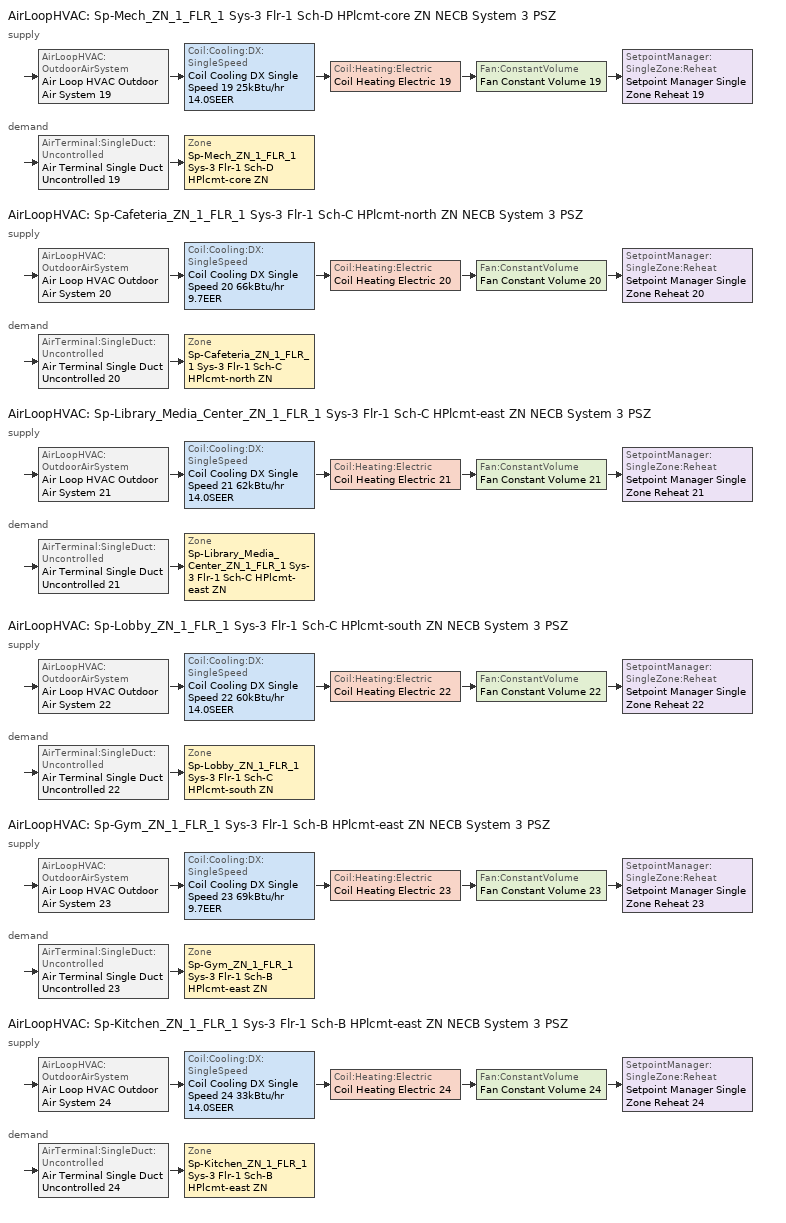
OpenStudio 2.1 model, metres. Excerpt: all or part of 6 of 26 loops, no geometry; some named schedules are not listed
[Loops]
AirLoopHVAC 'Sp-Mech_ZN_1_FLR_1 Sys-3 Flr-1 Sch-D HPlcmt-core ZN NECB System 3 PSZ'
 supply: AirLoopHVAC:OutdoorAirSystem 'Air Loop HVAC Outdoor Air System 19' > Coil:Cooling:DX:SingleSpeed 'Coil Cooling DX Single Speed 19 25kBtu/hr 14.0SEER' > Coil:Heating:Electric 'Coil Heating Electric 19' > Fan:ConstantVolume 'Fan Constant Volume 19' > SetpointManager:SingleZone:Reheat 'Setpoint Manager Single Zone Reheat 19'
 demand: AirTerminal:SingleDuct:Uncontrolled 'Air Terminal Single Duct Uncontrolled 19' > Zone 'Sp-Mech_ZN_1_FLR_1 Sys-3 Flr-1 Sch-D HPlcmt-core ZN'
AirLoopHVAC 'Sp-Cafeteria_ZN_1_FLR_1 Sys-3 Flr-1 Sch-C HPlcmt-north ZN NECB System 3 PSZ'
 supply: AirLoopHVAC:OutdoorAirSystem 'Air Loop HVAC Outdoor Air System 20' > Coil:Cooling:DX:SingleSpeed 'Coil Cooling DX Single Speed 20 66kBtu/hr 9.7EER' > Coil:Heating:Electric 'Coil Heating Electric 20' > Fan:ConstantVolume 'Fan Constant Volume 20' > SetpointManager:SingleZone:Reheat 'Setpoint Manager Single Zone Reheat 20'
 demand: AirTerminal:SingleDuct:Uncontrolled 'Air Terminal Single Duct Uncontrolled 20' > Zone 'Sp-Cafeteria_ZN_1_FLR_1 Sys-3 Flr-1 Sch-C HPlcmt-north ZN'
AirLoopHVAC 'Sp-Library_Media_Center_ZN_1_FLR_1 Sys-3 Flr-1 Sch-C HPlcmt-east ZN NECB System 3 PSZ'
 supply: AirLoopHVAC:OutdoorAirSystem 'Air Loop HVAC Outdoor Air System 21' > Coil:Cooling:DX:SingleSpeed 'Coil Cooling DX Single Speed 21 62kBtu/hr 14.0SEER' > Coil:Heating:Electric 'Coil Heating Electric 21' > Fan:ConstantVolume 'Fan Constant Volume 21' > SetpointManager:SingleZone:Reheat 'Setpoint Manager Single Zone Reheat 21'
 demand: AirTerminal:SingleDuct:Uncontrolled 'Air Terminal Single Duct Uncontrolled 21' > Zone 'Sp-Library_Media_Center_ZN_1_FLR_1 Sys-3 Flr-1 Sch-C HPlcmt-east ZN'
AirLoopHVAC 'Sp-Lobby_ZN_1_FLR_1 Sys-3 Flr-1 Sch-C HPlcmt-south ZN NECB System 3 PSZ'
 supply: AirLoopHVAC:OutdoorAirSystem 'Air Loop HVAC Outdoor Air System 22' > Coil:Cooling:DX:SingleSpeed 'Coil Cooling DX Single Speed 22 60kBtu/hr 14.0SEER' > Coil:Heating:Electric 'Coil Heating Electric 22' > Fan:ConstantVolume 'Fan Constant Volume 22' > SetpointManager:SingleZone:Reheat 'Setpoint Manager Single Zone Reheat 22'
 demand: AirTerminal:SingleDuct:Uncontrolled 'Air Terminal Single Duct Uncontrolled 22' > Zone 'Sp-Lobby_ZN_1_FLR_1 Sys-3 Flr-1 Sch-C HPlcmt-south ZN'
AirLoopHVAC 'Sp-Gym_ZN_1_FLR_1 Sys-3 Flr-1 Sch-B HPlcmt-east ZN NECB System 3 PSZ'
 supply: AirLoopHVAC:OutdoorAirSystem 'Air Loop HVAC Outdoor Air System 23' > Coil:Cooling:DX:SingleSpeed 'Coil Cooling DX Single Speed 23 69kBtu/hr 9.7EER' > Coil:Heating:Electric 'Coil Heating Electric 23' > Fan:ConstantVolume 'Fan Constant Volume 23' > SetpointManager:SingleZone:Reheat 'Setpoint Manager Single Zone Reheat 23'
 demand: AirTerminal:SingleDuct:Uncontrolled 'Air Terminal Single Duct Uncontrolled 23' > Zone 'Sp-Gym_ZN_1_FLR_1 Sys-3 Flr-1 Sch-B HPlcmt-east ZN'
AirLoopHVAC 'Sp-Kitchen_ZN_1_FLR_1 Sys-3 Flr-1 Sch-B HPlcmt-east ZN NECB System 3 PSZ'
 supply: AirLoopHVAC:OutdoorAirSystem 'Air Loop HVAC Outdoor Air System 24' > Coil:Cooling:DX:SingleSpeed 'Coil Cooling DX Single Speed 24 33kBtu/hr 14.0SEER' > Coil:Heating:Electric 'Coil Heating Electric 24' > Fan:ConstantVolume 'Fan Constant Volume 24' > SetpointManager:SingleZone:Reheat 'Setpoint Manager Single Zone Reheat 24'
 demand: AirTerminal:SingleDuct:Uncontrolled 'Air Terminal Single Duct Uncontrolled 24' > Zone 'Sp-Kitchen_ZN_1_FLR_1 Sys-3 Flr-1 Sch-B HPlcmt-east ZN'
[Sizing:Zone] Zone Cooling Design Supply Air Temperature Input Method=SupplyAirTemperature; Zone Cooling Design Supply Air Temperature {C}=13; Zone Cooling Design Supply Air Temperature Difference {deltaC}=11.11; Zone Heating Design Supply Air Temperature Input Method=SupplyAirTemperature; Zone Heating Design Supply Air Temperature {C}=43; Zone Heating Design Supply Air Temperature Difference {deltaC}=11.11; Zone Cooling Design Supply Air Humidity Ratio {kg-H2O/kg-air}=0.0085; Zone Heating Design Supply Air Humidity Ratio {kg-H2O/kg-air}=0.008; Zone Heating Sizing Factor=1.3; Zone Cooling Sizing Factor=1.1; Cooling Design Air Flow Method=DesignDay; Heating Design Air Flow Method=DesignDay; Account for Dedicated Outdoor Air System=No; Dedicated Outdoor Air System Control Strategy=NeutralSupplyAir; Dedicated Outdoor Air Low Setpoint Temperature for Design {C}=autosize; Dedicated Outdoor Air High Setpoint Temperature for Design {C}=autosize
Sp-Mech_ZN_1_FLR_1 Sys-3 Flr-1 Sch-D HPlcmt-core ZN; Sp-Cafeteria_ZN_1_FLR_1 Sys-3 Flr-1 Sch-C HPlcmt-north ZN; Sp-Library_Media_Center_ZN_1_FLR_1 Sys-3 Flr-1 Sch-C HPlcmt-east ZN; Sp-Lobby_ZN_1_FLR_1 Sys-3 Flr-1 Sch-C HPlcmt-south ZN; Sp-Gym_ZN_1_FLR_1 Sys-3 Flr-1 Sch-B HPlcmt-east ZN; Sp-Kitchen_ZN_1_FLR_1 Sys-3 Flr-1 Sch-B HPlcmt-east ZN
[Zone equipment]
Sp-Mech_ZN_1_FLR_1 Sys-3 Flr-1 Sch-D HPlcmt-core ZN: Air Terminal Single Duct Uncontrolled 19, Zone HVAC Baseboard Convective Electric 19
Sp-Cafeteria_ZN_1_FLR_1 Sys-3 Flr-1 Sch-C HPlcmt-north ZN: Air Terminal Single Duct Uncontrolled 20, Zone HVAC Baseboard Convective Electric 20
Sp-Library_Media_Center_ZN_1_FLR_1 Sys-3 Flr-1 Sch-C HPlcmt-east ZN: Air Terminal Single Duct Uncontrolled 21, Zone HVAC Baseboard Convective Electric 21
Sp-Lobby_ZN_1_FLR_1 Sys-3 Flr-1 Sch-C HPlcmt-south ZN: Air Terminal Single Duct Uncontrolled 22, Zone HVAC Baseboard Convective Electric 22
Sp-Gym_ZN_1_FLR_1 Sys-3 Flr-1 Sch-B HPlcmt-east ZN: Air Terminal Single Duct Uncontrolled 23, Zone HVAC Baseboard Convective Electric 23
Sp-Kitchen_ZN_1_FLR_1 Sys-3 Flr-1 Sch-B HPlcmt-east ZN: Air Terminal Single Duct Uncontrolled 24, Zone HVAC Baseboard Convective Electric 24
[AirLoopHVAC] Design Supply Air Flow Rate {m3/s}=AutoSize
Name | Availability Schedule | Availability Manager
Sp-Mech_ZN_1_FLR_1 Sys-3 Flr-1 Sch-D HPlcmt-core ZN NECB System 3 PSZ | Sp-Mech_ZN_1_FLR_1 Sys-3 Flr-1 Sch-D HPlcmt-core ZN NECB System 3 PSZ Occ Sch | Availability Manager Night Cycle 18
Sp-Cafeteria_ZN_1_FLR_1 Sys-3 Flr-1 Sch-C HPlcmt-north ZN NECB System 3 PSZ | Sp-Cafeteria_ZN_1_FLR_1 Sys-3 Flr-1 Sch-C HPlcmt-north ZN NECB System 3 PSZ Occ Sch | Availability Manager Night Cycle 2
Sp-Library_Media_Center_ZN_1_FLR_1 Sys-3 Flr-1 Sch-C HPlcmt-east ZN NECB System 3 PSZ | Sp-Library_Media_Center_ZN_1_FLR_1 Sys-3 Flr-1 Sch-C HPlcmt-east ZN NECB System 3 PSZ Occ Sch | Availability Manager Night Cycle 15
Sp-Lobby_ZN_1_FLR_1 Sys-3 Flr-1 Sch-C HPlcmt-south ZN NECB System 3 PSZ | Sp-Lobby_ZN_1_FLR_1 Sys-3 Flr-1 Sch-C HPlcmt-south ZN NECB System 3 PSZ Occ Sch | Availability Manager Night Cycle 16
Sp-Gym_ZN_1_FLR_1 Sys-3 Flr-1 Sch-B HPlcmt-east ZN NECB System 3 PSZ | Sp-Gym_ZN_1_FLR_1 Sys-3 Flr-1 Sch-B HPlcmt-east ZN NECB System 3 PSZ Occ Sch | Availability Manager Night Cycle 13
Sp-Kitchen_ZN_1_FLR_1 Sys-3 Flr-1 Sch-B HPlcmt-east ZN NECB System 3 PSZ | Sp-Kitchen_ZN_1_FLR_1 Sys-3 Flr-1 Sch-B HPlcmt-east ZN NECB System 3 PSZ Occ Sch | Availability Manager Night Cycle 14
[Sizing:System] Type of Load to Size On=Sensible; Design Outdoor Air Flow Rate {m3/s}=Autosize; Minimum System Air Flow Ratio=1; Preheat Design Temperature {C}=7; Preheat Design Humidity Ratio {kg-H2O/kg-Air}=0.008; Precool Design Temperature {C}=13; Precool Design Humidity Ratio {kg-H2O/kg-Air}=0.008; Central Cooling Design Supply Air Temperature {C}=13; Central Heating Design Supply Air Temperature {C}=43; Sizing Option=NonCoincident; 100% Outdoor Air in Cooling=No; 100% Outdoor Air in Heating=No; Central Cooling Design Supply Air Humidity Ratio {kg-H2O/kg-Air}=0.0085; Central Heating Design Supply Air Humidity Ratio {kg-H2O/kg-Air}=0.008; Cooling Design Air Flow Method=DesignDay; Cooling Design Air Flow Rate {m3/s}=0; Heating Design Air Flow Method=DesignDay; Heating Design Air Flow Rate {m3/s}=0; System Outdoor Air Method=ZoneSum; Zone Maximum Outdoor Air Fraction=1; Cooling Supply Air Flow Rate Per Floor Area {m3/s-m2}=0.00996765; Cooling Fraction of Autosized Cooling Supply Air Flow Rate=1; Cooling Supply Air Flow Rate Per Unit Cooling Capacity {m3/s-W}=3.94755e-05; Heating Supply Air Flow Rate Per Floor Area {m3/s-m2}=0.00996765; Heating Fraction of Autosized Heating Supply Air Flow Rate=1; Heating Fraction of Autosized Cooling Supply Air Flow Rate=1; Heating Supply Air Flow Rate Per Unit Heating Capacity {m3/s-W}=3.15882e-05; Cooling Design Capacity Method=CoolingDesignCapacity; Cooling Design Capacity {W}=autosize; Cooling Design Capacity Per Floor Area {W/m2}=234.7; Fraction of Autosized Cooling Design Capacity=1; Heating Design Capacity Method=HeatingDesignCapacity; Heating Design Capacity {W}=autosize; Heating Design Capacity Per Floor Area {W/m2}=157; Fraction of Autosized Heating Design Capacity=1; Central Cooling Capacity Control Method=OnOff
Sp-Mech_ZN_1_FLR_1 Sys-3 Flr-1 Sch-D HPlcmt-core ZN NECB System 3 PSZ; Sp-Cafeteria_ZN_1_FLR_1 Sys-3 Flr-1 Sch-C HPlcmt-north ZN NECB System 3 PSZ; Sp-Library_Media_Center_ZN_1_FLR_1 Sys-3 Flr-1 Sch-C HPlcmt-east ZN NECB System 3 PSZ; Sp-Lobby_ZN_1_FLR_1 Sys-3 Flr-1 Sch-C HPlcmt-south ZN NECB System 3 PSZ; Sp-Gym_ZN_1_FLR_1 Sys-3 Flr-1 Sch-B HPlcmt-east ZN NECB System 3 PSZ; Sp-Kitchen_ZN_1_FLR_1 Sys-3 Flr-1 Sch-B HPlcmt-east ZN NECB System 3 PSZ
[Fan:ConstantVolume] Availability Schedule=Always On Discrete; Fan Efficiency=0.39975; Pressure Rise {Pa}=640; Maximum Flow Rate {m3/s}=AutoSize; Motor Efficiency=0.615
Fan Constant Volume 19; Fan Constant Volume 20; Fan Constant Volume 21; Fan Constant Volume 22; Fan Constant Volume 23; Fan Constant Volume 24
[Coil:Heating:Electric] Availability Schedule=Always On Discrete
Coil Heating Electric 19; Coil Heating Electric 20; Coil Heating Electric 21; Coil Heating Electric 22; Coil Heating Electric 23; Coil Heating Electric 24
[Coil:Cooling:DX:SingleSpeed] Availability Schedule=Always On Discrete; Rated Total Cooling Capacity {W}=autosize; Rated Sensible Heat Ratio=autosize; Rated Air Flow Rate {m3/s}=autosize; Rated Evaporator Fan Power Per Volume Flow Rate {W/(m3/s)}=773.3; Condenser Type=AirCooled; Evaporative Condenser Effectiveness=0; Evaporative Condenser Air Flow Rate {m3/s}=Autosize; Evaporative Condenser Pump Rated Power Consumption {W}=Autosize; Crankcase Heater Capacity {W}=0; Maximum Outdoor Dry-Bulb Temperature for Crankcase Heater Operation {C}=0; Basin Heater Capacity {W/K}=0; Basin Heater Setpoint Temperature {C}=10
Name | Rated COP {W/W} | Total Cooling Capacity Function of Temperature Curve | Total Cooling Capacity Function of Flow Fraction Curve | Energy Input Ratio Function of Temperature Curve | Energy Input Ratio Function of Flow Fraction Curve | Part Load Fraction Correlation Curve
Coil Cooling DX Single Speed 19 25kBtu/hr 14.0SEER | 3.8248 | DXCOOL-NECB2011-REF-CAPFT 10 | DXCOOL-NECB2011-REF-CAPFFLOW 10 | DXCOOL-NECB2011-REF-COOLEIRFT 10 | DXCOOL-NECB2011-REF-COOLEIRFFLOW 10 | DXCOOL-NECB2011-REF-COOLPLFFPLR 10
Coil Cooling DX Single Speed 20 66kBtu/hr 9.7EER | 3.32846 | DXCOOL-NECB2011-REF-CAPFT 12 | DXCOOL-NECB2011-REF-CAPFFLOW 12 | DXCOOL-NECB2011-REF-COOLEIRFT 12 | DXCOOL-NECB2011-REF-COOLEIRFFLOW 12 | DXCOOL-NECB2011-REF-COOLPLFFPLR 12
Coil Cooling DX Single Speed 21 62kBtu/hr 14.0SEER | 3.8248 | DXCOOL-NECB2011-REF-CAPFT 13 | DXCOOL-NECB2011-REF-CAPFFLOW 13 | DXCOOL-NECB2011-REF-COOLEIRFT 13 | DXCOOL-NECB2011-REF-COOLEIRFFLOW 13 | DXCOOL-NECB2011-REF-COOLPLFFPLR 13
Coil Cooling DX Single Speed 22 60kBtu/hr 14.0SEER | 3.8248 | DXCOOL-NECB2011-REF-CAPFT 14 | DXCOOL-NECB2011-REF-CAPFFLOW 14 | DXCOOL-NECB2011-REF-COOLEIRFT 14 | DXCOOL-NECB2011-REF-COOLEIRFFLOW 14 | DXCOOL-NECB2011-REF-COOLPLFFPLR 14
Coil Cooling DX Single Speed 23 69kBtu/hr 9.7EER | 3.33082 | DXCOOL-NECB2011-REF-CAPFT 15 | DXCOOL-NECB2011-REF-CAPFFLOW 15 | DXCOOL-NECB2011-REF-COOLEIRFT 15 | DXCOOL-NECB2011-REF-COOLEIRFFLOW 15 | DXCOOL-NECB2011-REF-COOLPLFFPLR 15
Coil Cooling DX Single Speed 24 33kBtu/hr 14.0SEER | 3.8248 | DXCOOL-NECB2011-REF-CAPFT 16 | DXCOOL-NECB2011-REF-CAPFFLOW 16 | DXCOOL-NECB2011-REF-COOLEIRFT 16 | DXCOOL-NECB2011-REF-COOLEIRFFLOW 16 | DXCOOL-NECB2011-REF-COOLPLFFPLR 16
[Controller:OutdoorAir] Minimum Outdoor Air Flow Rate {m3/s}=0; Maximum Outdoor Air Flow Rate {m3/s}=Autosize; Economizer Control Action Type=ModulateFlow; Lockout Type=NoLockout; Minimum Limit Type=FixedMinimum; High Humidity Control=No; Heat Recovery Bypass Control Type=BypassWhenWithinEconomizerLimits
Name | Economizer Control Type | Economizer Maximum Limit Dry-Bulb Temperature {C} | Economizer Maximum Limit Enthalpy {J/kg} | Economizer Minimum Limit Dry-Bulb Temperature {C} | Minimum Outdoor Air Schedule | Controller Mechanical Ventilation
Controller Outdoor Air 19 | NoEconomizer | 28 | 64000 | -100 | Sp-Mech_ZN_1_FLR_1 Sys-3 Flr-1 Sch-D HPlcmt-core ZN NECB System 3 PSZ Occ Sch | Controller Mechanical Ventilation 19
Controller Outdoor Air 20 | NoEconomizer | 28 | 64000 | -100 | Sp-Cafeteria_ZN_1_FLR_1 Sys-3 Flr-1 Sch-C HPlcmt-north ZN NECB System 3 PSZ Occ Sch | Controller Mechanical Ventilation 20
Controller Outdoor Air 21 | NoEconomizer | 28 | 64000 | -100 | Sp-Library_Media_Center_ZN_1_FLR_1 Sys-3 Flr-1 Sch-C HPlcmt-east ZN NECB System 3 PSZ Occ Sch | Controller Mechanical Ventilation 21
Controller Outdoor Air 22 | NoEconomizer | 28 | 64000 | -100 | Sp-Lobby_ZN_1_FLR_1 Sys-3 Flr-1 Sch-C HPlcmt-south ZN NECB System 3 PSZ Occ Sch | Controller Mechanical Ventilation 22
Controller Outdoor Air 23 | DifferentialEnthalpy |  |  |  | Sp-Gym_ZN_1_FLR_1 Sys-3 Flr-1 Sch-B HPlcmt-east ZN NECB System 3 PSZ Occ Sch | Controller Mechanical Ventilation 23
Controller Outdoor Air 24 | NoEconomizer | 28 | 64000 | -100 | Sp-Kitchen_ZN_1_FLR_1 Sys-3 Flr-1 Sch-B HPlcmt-east ZN NECB System 3 PSZ Occ Sch | Controller Mechanical Ventilation 24
[Controller:MechanicalVentilation] Availability Schedule=Always On Discrete; System Outdoor Air Method=ZoneSum
Controller Mechanical Ventilation 19; Controller Mechanical Ventilation 20; Controller Mechanical Ventilation 21; Controller Mechanical Ventilation 22; Controller Mechanical Ventilation 23; Controller Mechanical Ventilation 24
[AirLoopHVAC:OutdoorAirSystem]
Name | Controller
Air Loop HVAC Outdoor Air System 19 | Controller Outdoor Air 19
Air Loop HVAC Outdoor Air System 20 | Controller Outdoor Air 20
Air Loop HVAC Outdoor Air System 21 | Controller Outdoor Air 21
Air Loop HVAC Outdoor Air System 22 | Controller Outdoor Air 22
Air Loop HVAC Outdoor Air System 23 | Controller Outdoor Air 23
Air Loop HVAC Outdoor Air System 24 | Controller Outdoor Air 24
[SetpointManager:SingleZone:Reheat] Minimum Supply Air Temperature {C}=13; Maximum Supply Air Temperature {C}=43
Name | Control Zone
Setpoint Manager Single Zone Reheat 19 | Sp-Mech_ZN_1_FLR_1 Sys-3 Flr-1 Sch-D HPlcmt-core ZN
Setpoint Manager Single Zone Reheat 20 | Sp-Cafeteria_ZN_1_FLR_1 Sys-3 Flr-1 Sch-C HPlcmt-north ZN
Setpoint Manager Single Zone Reheat 21 | Sp-Library_Media_Center_ZN_1_FLR_1 Sys-3 Flr-1 Sch-C HPlcmt-east ZN
Setpoint Manager Single Zone Reheat 22 | Sp-Lobby_ZN_1_FLR_1 Sys-3 Flr-1 Sch-C HPlcmt-south ZN
Setpoint Manager Single Zone Reheat 23 | Sp-Gym_ZN_1_FLR_1 Sys-3 Flr-1 Sch-B HPlcmt-east ZN
Setpoint Manager Single Zone Reheat 24 | Sp-Kitchen_ZN_1_FLR_1 Sys-3 Flr-1 Sch-B HPlcmt-east ZN
[AirTerminal:SingleDuct:Uncontrolled] Availability Schedule=Always On Discrete; Maximum Air Flow Rate {m3/s}=AutoSize
Air Terminal Single Duct Uncontrolled 19; Air Terminal Single Duct Uncontrolled 20; Air Terminal Single Duct Uncontrolled 21; Air Terminal Single Duct Uncontrolled 22; Air Terminal Single Duct Uncontrolled 23; Air Terminal Single Duct Uncontrolled 24
[ZoneHVAC:Baseboard:Convective:Electric] Availability Schedule=Always On Discrete; Nominal Capacity {W}=autosize; Efficiency=1
Zone HVAC Baseboard Convective Electric 19; Zone HVAC Baseboard Convective Electric 20; Zone HVAC Baseboard Convective Electric 21; Zone HVAC Baseboard Convective Electric 22; Zone HVAC Baseboard Convective Electric 23; Zone HVAC Baseboard Convective Electric 24
[AvailabilityManager:NightCycle] Control Type=CycleOnAny; Thermostat Tolerance {deltaC}=1; Cycling Run Time {s}=3600
Availability Manager Night Cycle 2; Availability Manager Night Cycle 13; Availability Manager Night Cycle 14; Availability Manager Night Cycle 15; Availability Manager Night Cycle 16; Availability Manager Night Cycle 18
[Schedule:Ruleset]
Name | Default Day Schedule | Summer Design Day Schedule | Winter Design Day Schedule
Sp-Cafeteria_ZN_1_FLR_1 Sys-3 Flr-1 Sch-C HPlcmt-north ZN NECB System 3 PSZ Occ Sch | Sp-Cafeteria_ZN_1_FLR_1 Sys-3 Flr-1 Sch-C HPlcmt-north ZN NECB System 3 PSZ Occ Sch Default | Sp-Cafeteria_ZN_1_FLR_1 Sys-3 Flr-1 Sch-C HPlcmt-north ZN NECB System 3 PSZ Occ Sch Summer Design Day | Sp-Cafeteria_ZN_1_FLR_1 Sys-3 Flr-1 Sch-C HPlcmt-north ZN NECB System 3 PSZ Occ Sch Winter Design Day
Sp-Gym_ZN_1_FLR_1 Sys-3 Flr-1 Sch-B HPlcmt-east ZN NECB System 3 PSZ Occ Sch | Sp-Gym_ZN_1_FLR_1 Sys-3 Flr-1 Sch-B HPlcmt-east ZN NECB System 3 PSZ Occ Sch Default | Sp-Gym_ZN_1_FLR_1 Sys-3 Flr-1 Sch-B HPlcmt-east ZN NECB System 3 PSZ Occ Sch Summer Design Day | Sp-Gym_ZN_1_FLR_1 Sys-3 Flr-1 Sch-B HPlcmt-east ZN NECB System 3 PSZ Occ Sch Winter Design Day
Sp-Kitchen_ZN_1_FLR_1 Sys-3 Flr-1 Sch-B HPlcmt-east ZN NECB System 3 PSZ Occ Sch | Sp-Kitchen_ZN_1_FLR_1 Sys-3 Flr-1 Sch-B HPlcmt-east ZN NECB System 3 PSZ Occ Sch Default | Sp-Kitchen_ZN_1_FLR_1 Sys-3 Flr-1 Sch-B HPlcmt-east ZN NECB System 3 PSZ Occ Sch Summer Design Day | Sp-Kitchen_ZN_1_FLR_1 Sys-3 Flr-1 Sch-B HPlcmt-east ZN NECB System 3 PSZ Occ Sch Winter Design Day
Sp-Library_Media_Center_ZN_1_FLR_1 Sys-3 Flr-1 Sch-C HPlcmt-east ZN NECB System 3 PSZ Occ Sch | Sp-Library_Media_Center_ZN_1_FLR_1 Sys-3 Flr-1 Sch-C HPlcmt-east ZN NECB System 3 PSZ Occ Sch Default | Sp-Library_Media_Center_ZN_1_FLR_1 Sys-3 Flr-1 Sch-C HPlcmt-east ZN NECB System 3 PSZ Occ Sch Summer Design Day | Sp-Library_Media_Center_ZN_1_FLR_1 Sys-3 Flr-1 Sch-C HPlcmt-east ZN NECB System 3 PSZ Occ Sch Winter Design Day
Sp-Lobby_ZN_1_FLR_1 Sys-3 Flr-1 Sch-C HPlcmt-south ZN NECB System 3 PSZ Occ Sch | Sp-Lobby_ZN_1_FLR_1 Sys-3 Flr-1 Sch-C HPlcmt-south ZN NECB System 3 PSZ Occ Sch Default | Sp-Lobby_ZN_1_FLR_1 Sys-3 Flr-1 Sch-C HPlcmt-south ZN NECB System 3 PSZ Occ Sch Summer Design Day | Sp-Lobby_ZN_1_FLR_1 Sys-3 Flr-1 Sch-C HPlcmt-south ZN NECB System 3 PSZ Occ Sch Winter Design Day
Sp-Mech_ZN_1_FLR_1 Sys-3 Flr-1 Sch-D HPlcmt-core ZN NECB System 3 PSZ Occ Sch | Sp-Mech_ZN_1_FLR_1 Sys-3 Flr-1 Sch-D HPlcmt-core ZN NECB System 3 PSZ Occ Sch Default | Sp-Mech_ZN_1_FLR_1 Sys-3 Flr-1 Sch-D HPlcmt-core ZN NECB System 3 PSZ Occ Sch Summer Design Day | Sp-Mech_ZN_1_FLR_1 Sys-3 Flr-1 Sch-D HPlcmt-core ZN NECB System 3 PSZ Occ Sch Winter Design Day
[Schedule:Day]
Sp-Mech_ZN_1_FLR_1 Sys-3 Flr-1 Sch-D HPlcmt-core ZN NECB System 3 PSZ Occ Sch Default; Sp-Mech_ZN_1_FLR_1 Sys-3 Flr-1 Sch-D HPlcmt-core ZN NECB System 3 PSZ Occ Sch Winter Design Day; Sp-Mech_ZN_1_FLR_1 Sys-3 Flr-1 Sch-D HPlcmt-core ZN NECB System 3 PSZ Occ Sch Summer Design Day: 24, 0, 1
[Schedule:Constant]
Always On Discrete: Value=1
[Curve:Biquadratic] Minimum Value of x=13; Maximum Value of x=24; Minimum Value of y=24; Maximum Value of y=46
Name | Coefficient1 Constant | Coefficient2 x | Coefficient3 x**2 | Coefficient4 y | Coefficient5 y**2 | Coefficient6 x*y
DXCOOL-NECB2011-REF-CAPFT 10; DXCOOL-NECB2011-REF-CAPFT 12; DXCOOL-NECB2011-REF-CAPFT 13; DXCOOL-NECB2011-REF-CAPFT 14; DXCOOL-NECB2011-REF-CAPFT 15; DXCOOL-NECB2011-REF-CAPFT 16 | 0.867905 | 0.0142459 | 0.00055436 | -0.0075575 | 3.3e-05 | -0.0001918
DXCOOL-NECB2011-REF-COOLEIRFT 10; DXCOOL-NECB2011-REF-COOLEIRFT 12; DXCOOL-NECB2011-REF-COOLEIRFT 13; DXCOOL-NECB2011-REF-COOLEIRFT 14; DXCOOL-NECB2011-REF-COOLEIRFT 15; DXCOOL-NECB2011-REF-COOLEIRFT 16 | 0.116936 | 0.0284933 | -0.0004112 | 0.0214108 | 0.00016103 | -0.0006791
[Curve:Quadratic] Coefficient1 Constant=1; Coefficient2 x=0; Coefficient3 x**2=0; Minimum Value of x=0; Maximum Value of x=1
DXCOOL-NECB2011-REF-CAPFFLOW 10; DXCOOL-NECB2011-REF-COOLEIRFFLOW 10; DXCOOL-NECB2011-REF-CAPFFLOW 12; DXCOOL-NECB2011-REF-COOLEIRFFLOW 12; DXCOOL-NECB2011-REF-CAPFFLOW 13; DXCOOL-NECB2011-REF-COOLEIRFFLOW 13; DXCOOL-NECB2011-REF-CAPFFLOW 14; DXCOOL-NECB2011-REF-COOLEIRFFLOW 14; DXCOOL-NECB2011-REF-CAPFFLOW 15; DXCOOL-NECB2011-REF-COOLEIRFFLOW 15; DXCOOL-NECB2011-REF-CAPFFLOW 16; DXCOOL-NECB2011-REF-COOLEIRFFLOW 16
[Curve:Cubic] Coefficient1 Constant=0.0277; Coefficient2 x=4.9151; Coefficient3 x**2=-8.184; Coefficient4 x**3=4.2702; Minimum Value of x=0.7; Maximum Value of x=1
DXCOOL-NECB2011-REF-COOLPLFFPLR 10; DXCOOL-NECB2011-REF-COOLPLFFPLR 12; DXCOOL-NECB2011-REF-COOLPLFFPLR 13; DXCOOL-NECB2011-REF-COOLPLFFPLR 14; DXCOOL-NECB2011-REF-COOLPLFFPLR 15; DXCOOL-NECB2011-REF-COOLPLFFPLR 16
